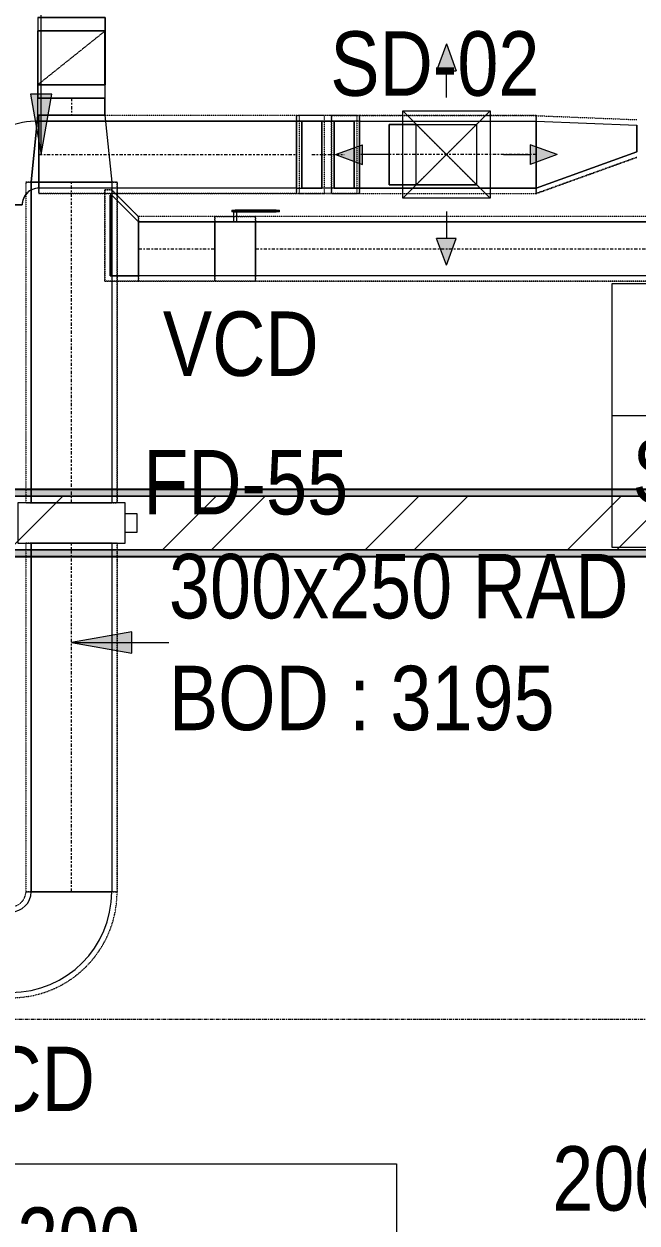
# Model space of a CAD drawing. Header units: inches. Extents: x -83664 to 20107, y -47222 to 19398.
# Drawn here: x 3643 to 5926, y -28523 to -24055 of the extents above; entities that cross this region are included whole.
import ezdxf

# ---------------------------------------------------------------- set-up
doc = ezdxf.new("R2010")
doc.units = ezdxf.units.IN
doc.header["$MEASUREMENT"] = 0
for name, pattern in [('Center', [29.999999, 12, -6, 6, -6]), ('Grid Line', [22.225, 12.7, -3.175, 3.175, -3.175]), ('Hidden 0_50', [1.0584, 0.5292, -0.5292]), ('Hidden 1_5', [2.2, 1.5, -0.7])]:
    doc.linetypes.add(name, pattern=pattern)
doc.layers.add('A-DETL', color=7, linetype='Continuous', lineweight=18, true_color=0x00a600)
doc.layers.add('M-HVAC-DUCT', color=7, linetype='Continuous', lineweight=9, true_color=0xffe97f)
for name, color, linetype, lineweight in [('A-DETL-GENF', 7, 'Continuous', 9), ('A-WALL', 7, 'Continuous', 9), ('A-WALL-PATT', 7, 'Continuous', 25), ('G-ANNO-TEXT', 7, 'Continuous', 9), ('M-HVAC-CDFF', 7, 'Continuous', 9), ('M-HVAC-DUCT-ANNO', 7, 'Continuous', 9), ('M-HVAC-DUCT-CNTR', 7, 'Center', 9), ('M-HVAC-DUCT-IDEN', 7, 'Continuous', 18), ('S-GRID', 7, 'Continuous', 9)]:
    doc.layers.add(name, color=color, linetype=linetype, lineweight=lineweight)
doc.styles.add('Arial Narrow_21', font='ARIALN.TTF', dxfattribs={"height": 240})
pattern_1 = [(0, (0, 0), (1219.2, 304.8), [50.292, -864.108, 50.292, -864.108, -4876.8]), (0, (0, 0), (1219.2, 304.8), [-1828.8, 50.292, -1778.508, 50.292, -864.108, -2133.6]), (0, (0, 0), (1219.2, 304.8), [-4572, 50.292, -559.308, 50.292, -1473.708]), (120, (457.2, 152.4), (-873.56454, 903.45817), [50.292, -864.108, 50.292, -864.108, -4876.8]), (120, (457.2, 152.4), (-873.56454, 903.45817), [-1828.8, 50.292, -1778.508, 50.292, -864.108, -2133.6]), (120, (457.2, 152.4), (-873.56454, 903.45817), [-4572, 50.292, -559.308, 50.292, -1473.708]), (240, (609.6, 762), (-345.63546, -1208.25817), [50.292, -864.108, 50.292, -864.108, -4876.8]), (240, (609.6, 762), (-345.63546, -1208.25817), [-1828.8, 50.292, -1778.508, 50.292, -864.108, -2133.6]), (240, (609.6, 762), (-345.63546, -1208.25817), [-4572, 50.292, -559.308, 50.292, -1473.708])]
pattern_2 = [(45, (0, 0), (-377.1708, 377.1708), []), (45, (0, 571.5), (-377.1708, 377.1708), [])]

# ---------------------------------------------------------------- blocks, each defined once
blk = doc.blocks.new('GCE-AT-Supply Air Rectangular Diffuser - 225x225-V55-FIRST FLOOR AC CONDITIONING LAYOUT - PART A')
at = {"layer": 'A-DETL-GENF', "true_color": 0xff7f00}
for points in [[(36.4, 312.5), (0, 412.5), (-36.4, 312.5)], [(-312.5, 36.4), (-412.5, 0), (-312.5, -36.4)], [(412.5, 0), (312.5, 36.4), (312.5, -36.4), (338.5, -26.9)], [(36.4, -312.5), (-36.4, -312.5), (0, -412.5)]]:
    blk.add_hatch(color=30, dxfattribs=at).paths.add_polyline_path(points)
at = {"layer": 'A-DETL-GENF', "color": 30, "true_color": 0xff7f00}
for p, q in [((0, 412.5), (-36.4, 312.5)), ((0, 412.5), (36.4, 312.5)), ((-36.4, 312.5), (36.4, 312.5)), ((0, 212.5), (0, 312.5)), ((-162.5, -162.5), (162.5, 162.5)), ((-162.5, 162.5), (162.5, -162.5)), ((-162.5, -162.5), (-162.5, 162.5)), ((-162.5, 162.5), (162.5, 162.5)), ((162.5, 162.5), (162.5, -162.5)), ((-412.5, 0), (-312.5, 36.4)), ((-312.5, -36.4), (-312.5, 36.4)), ((212.5, 0), (312.5, 0)), ((312.5, 36.4), (312.5, -36.4)), ((412.5, 0), (312.5, 36.4)), ((-412.5, 0), (-312.5, -36.4)), ((-212.5, 0), (-312.5, 0)), ((412.5, 0), (312.5, -36.4)), ((162.5, -162.5), (-162.5, -162.5)), ((0, -212.5), (0, -312.5)), ((36.4, -312.5), (-36.4, -312.5)), ((0, -412.5), (-36.4, -312.5)), ((0, -412.5), (36.4, -312.5))]:
    blk.add_line(p, q, dxfattribs=at)
blk = doc.blocks.new('M_Rectangular Elbow - Radius - 0_75 W-7399431-FIRST FLOOR AC CONDITIONING LAYOUT - PART A')
at = {"layer": 'M-HVAC-DUCT', "color": 6, "true_color": 0xff00ff}
for p, q in [((-150, 225), (150, 225)), ((150, 225), (-150, 225)), ((-225, 150), (-225, -150)), ((-225, -150), (-225, 150))]:
    blk.add_line(p, q, dxfattribs=at)
for radius in [75, 75, 375, 375]:
    blk.add_arc((-225, 225), radius, 270, 0, dxfattribs=at)
blk = doc.blocks.new('TEMW-ME-DMP-Volume Control Damper - Standard-V27-FIRST FLOOR AC CONDITIONING LAYOUT - PART A')
at = {"layer": 'M-HVAC-DUCT', "color": 6, "true_color": 0xff00ff}
for p, q in [((-165.1, 138.1), (-165.1, 144.4)), ((-152.4, 144.4), (-165.1, 144.4)), ((-165.1, 138.1), (-152.4, 138.1)), ((0, 144.4), (-152.4, 144.4)), ((-152.4, 144.4), (0, 144.4)), ((0, 138.1), (-152.4, 138.1)), ((-152.4, 138.1), (0, 138.1)), ((-6.3, 100), (-6.3, 138.1)), ((6.4, 138.1), (-6.3, 138.1)), ((6.4, 138.1), (-6.3, 138.1)), ((12.7, 144.4), (0, 144.4)), ((0, 138.1), (12.7, 138.1)), ((6.4, 138.1), (6.4, 100)), ((12.7, 144.4), (12.7, 138.1)), ((-76.2, 100), (-76.2, -100)), ((-76.2, -100), (-76.2, 100)), ((76.2, 100), (-76.2, 100)), ((-76.2, 100), (76.2, 100)), ((-76.2, 100), (76.2, 100)), ((-6.3, 100), (6.4, 100)), ((-6.3, 100), (6.4, 100)), ((76.2, 100), (76.2, -100)), ((76.2, -100), (76.2, 100)), ((-76.2, -100), (76.2, -100)), ((-76.2, -100), (76.2, -100)), ((-76.2, -100), (76.2, -100))]:
    blk.add_line(p, q, dxfattribs=at)
blk = doc.blocks.new('TEMW-ME-DMP-Motorised Fire Damper - MSFD-9472461-FIRST FLOOR AC CONDITIONING LAYOUT - PART A')
at = {"layer": 'M-HVAC-DUCT', "color": 6, "true_color": 0xff00ff}
for p, q in [((-33.75, 245), (-33.75, 200)), ((33.75, 245), (-33.75, 245)), ((33.75, 200), (33.75, 245)), ((75, 200), (-75, 200)), ((-75, 200), (-75, -200)), ((75, -200), (75, 200)), ((-75, -200), (75, -200))]:
    blk.add_line(p, q, dxfattribs=at)
blk = doc.blocks.new('M_Rectangular Elbow - Radius - 0_75 W-7279018-FIRST FLOOR AC CONDITIONING LAYOUT - PART A')
at = {"layer": 'M-HVAC-DUCT', "color": 6, "true_color": 0xff00ff}
for p, q in [((135085, 61558.1), (135085, 61308.1)), ((135085, 61308.1), (135085, 61558.1)), ((135085, 61558.1), (135285, 61558.1)), ((135335, 61558.1), (135085, 61558.1)), ((135285, 61558.1), (135285, 61308.1)), ((135335, 61558.1), (135285, 61558.1)), ((135335, 61308.1), (135335, 61558.1)), ((135335, 61558.1), (135335, 61308.1)), ((135285, 61308.1), (135085, 61308.1)), ((135335, 61308.1), (135085, 61308.1)), ((135285, 61308.1), (135335, 61308.1))]:
    blk.add_line(p, q, dxfattribs=at)
blk = doc.blocks.new('M_Rectangular Elbow - Radius - 0_75 W-V61-FIRST FLOOR AC CONDITIONING LAYOUT - PART A')
at = {"layer": 'M-HVAC-DUCT', "color": 6, "true_color": 0xff00ff}
for p, q in [((135035, 61558.1), (135035, 61308.1)), ((135035, 61308.1), (135035, 61558.1)), ((135085, 61558.1), (135035, 61558.1)), ((135035, 61558.1), (135285, 61558.1)), ((135085, 61308.1), (135085, 61558.1)), ((135085, 61558.1), (135085, 61308.1)), ((135285, 61558.1), (135085, 61558.1)), ((135285, 61308.1), (135285, 61558.1)), ((135035, 61308.1), (135085, 61308.1)), ((135035, 61308.1), (135285, 61308.1)), ((135085, 61308.1), (135285, 61308.1))]:
    blk.add_line(p, q, dxfattribs=at)
blk = doc.blocks.new('M_Rectangular Transition - Length - Standard-8991414-FIRST FLOOR AC CONDITIONING LAYOUT - PART A')
at = {"layer": 'M-HVAC-DUCT', "color": 6, "true_color": 0xff00ff}
for p, q in [((0, 125), (250, 150)), ((0, 125), (250, 150)), ((250, -150), (250, 150)), ((250, 150), (250, -150)), ((0, 125), (0, -125)), ((0, -125), (0, 125)), ((0, -125), (250, -150)), ((250, -150), (0, -125))]:
    blk.add_line(p, q, dxfattribs=at)
blk = doc.blocks.new('M_Rectangular Tap - Beveled - Standard-9472467-FIRST FLOOR AC CONDITIONING LAYOUT - PART A')
at = {"layer": 'M-HVAC-DUCT', "color": 6, "true_color": 0xff00ff}
for p, q in [((100, 100), (-6.2, 100)), ((-6.2, 100), (100, 100)), ((-6.2, 100), (-6.2, -200)), ((-6.2, -200), (-6.2, 100)), ((100, 100), (100, -100)), ((100, -100), (100, 100)), ((0, -200), (100, -100)), ((0, -200), (100, -100)), ((-6.2, -200), (0, -200)), ((0, -200), (-6.2, -200))]:
    blk.add_line(p, q, dxfattribs=at)
blk = doc.blocks.new('M_Rectangular Elbow - Radius - 0_75 W-V36-FIRST FLOOR AC CONDITIONING LAYOUT - PART A')
at = {"layer": 'M-HVAC-DUCT', "color": 30, "true_color": 0xff7f00}
for p, q in [((-125, 187.5), (125, 187.5)), ((125, 187.5), (-125, 187.5)), ((-187.5, 125), (-187.5, -125)), ((-187.5, -125), (-187.5, 125))]:
    blk.add_line(p, q, dxfattribs=at)
for radius, end in [(62.5, 360), (62.5, 0), (312.5, 0), (312.5, 0)]:
    blk.add_arc((-187.5, 187.5), radius, 270, end, dxfattribs=at)
blk = doc.blocks.new('M_Rectangular Tap - Beveled - Standard-7595213-FIRST FLOOR AC CONDITIONING LAYOUT - PART A')
at = {"layer": 'M-HVAC-DUCT', "color": 30, "true_color": 0xff7f00}
for p, q in [((153000.3, 78275.9), (153225.3, 78275.9)), ((153000.3, 78050.9), (153000.3, 78275.9)), ((153000.3, 78275.9), (153325.3, 78275.9)), ((153000.3, 78050.9), (153000.3, 78275.9)), ((153225.3, 78275.9), (153325.3, 78275.9)), ((153225.3, 78275.9), (153225.3, 78050.9)), ((153325.3, 78275.9), (153325.3, 78050.9)), ((153325.3, 78050.9), (153325.3, 78275.9)), ((153225.3, 78050.9), (153000.3, 78050.9)), ((153325.3, 78050.9), (153000.3, 78050.9)), ((153225.3, 78050.9), (153325.3, 78050.9))]:
    blk.add_line(p, q, dxfattribs=at)
blk = doc.blocks.new('M_Rectangular Elbow - Radius - 0_75 W-9510593-FIRST FLOOR AC CONDITIONING LAYOUT - PART A')
at = {"layer": 'M-HVAC-DUCT', "color": 30, "true_color": 0xff7f00}
for p, q in [((156115.4, 73955.3), (156115.4, 73705.3)), ((156115.4, 73705.3), (156115.4, 73955.3)), ((156134.2, 73955.3), (156115.4, 73955.3)), ((156115.4, 73955.3), (156209.2, 73955.3)), ((156134.2, 73955.3), (156209.2, 73955.3)), ((156134.2, 73705.3), (156134.2, 73955.3)), ((156209.2, 73955.3), (156209.2, 73705.3)), ((156115.4, 73705.3), (156134.2, 73705.3)), ((156115.4, 73705.3), (156209.2, 73705.3)), ((156209.2, 73705.3), (156134.2, 73705.3))]:
    blk.add_line(p, q, dxfattribs=at)
blk = doc.blocks.new('M_Rectangular Elbow - Radius - 0_75 W-V250-FIRST FLOOR AC CONDITIONING LAYOUT - PART A')
at = {"layer": 'M-HVAC-DUCT', "color": 30, "true_color": 0xff7f00}
for p, q in [((156330.1, 73955.3), (156255.1, 73955.3)), ((156255.1, 73955.3), (156255.1, 73705.3)), ((156348.9, 73955.3), (156255.1, 73955.3)), ((156330.1, 73705.3), (156330.1, 73955.3)), ((156348.9, 73955.3), (156330.1, 73955.3)), ((156348.9, 73705.3), (156348.9, 73955.3)), ((156348.9, 73955.3), (156348.9, 73705.3)), ((156255.1, 73705.3), (156330.1, 73705.3)), ((156348.9, 73705.3), (156255.1, 73705.3)), ((156330.1, 73705.3), (156348.9, 73705.3))]:
    blk.add_line(p, q, dxfattribs=at)
blk = doc.blocks.new('M_Rectangular Transition - Length - Standard-9510817-FIRST FLOOR AC CONDITIONING LAYOUT - PART A')
at = {"layer": 'M-HVAC-DUCT', "color": 30, "true_color": 0xff7f00}
for p, q in [((0, 125), (0, -125)), ((0, 125), (375, 110)), ((0, 125), (375, 110)), ((0, -125), (0, 125)), ((375, 10), (375, 110)), ((375, 110), (375, 10)), ((0, -125), (375, 10)), ((375, 10), (0, -125))]:
    blk.add_line(p, q, dxfattribs=at)
blk = doc.blocks.new('TEMW-SMBZ-HO-BM-HVAC-00002_rvt-1-FIRST FLOOR AC CONDITIONING LAYOUT - PART A')
at = {"layer": 'M-HVAC-DUCT', "color": 6, "true_color": 0xff00ff}
for p, q in [((155401.5, 74040.7), (155151.5, 74040.7)), ((155151.5, 74040.7), (155401.5, 74040.7)), ((155151.5, 73977.7), (155151.5, 74040.7)), ((155151.5, 73977.7), (155151.5, 74040.7)), ((155401.5, 74040.7), (155401.5, 73977.7)), ((155401.5, 73977.7), (155401.5, 74040.7)), ((155401.5, 73977.7), (155151.5, 73977.7)), ((155151.5, 73977.7), (155401.5, 73977.7)), ((155126.5, 73727.7), (155426.5, 73727.7)), ((155426.5, 73727.7), (155126.5, 73727.7)), ((155126.5, 72532.7), (155126.5, 73727.7)), ((155126.5, 73727.7), (155126.5, 72532.7)), ((155426.5, 73727.7), (155426.5, 72532.7)), ((155426.5, 73727.7), (155426.5, 72532.7)), ((155420.4, 73679.1), (155426.5, 73679.1)), ((155420.4, 73379.1), (155420.4, 73679.1)), ((155420.4, 73679.1), (155420.4, 73379.1)), ((155426.5, 73679.1), (155420.4, 73679.1)), ((155426.5, 73379.1), (155426.5, 73679.1)), ((155426.5, 73679.1), (155426.5, 73379.1)), ((155526.5, 73579.1), (155526.5, 73379.1)), ((155526.5, 73379.1), (155526.5, 73579.1)), ((155526.5, 73579.1), (155810.2, 73579.1)), ((155810.2, 73579.1), (155526.5, 73579.1)), ((155810.2, 73579.1), (155810.2, 73379.1)), ((155810.2, 73379.1), (155810.2, 73579.1)), ((155962.6, 73579.1), (155962.6, 73379.1)), ((155962.6, 73379.1), (155962.6, 73579.1)), ((155962.6, 73579.1), (163409.1, 73579.1)), ((163409.1, 73579.1), (155962.6, 73579.1)), ((155426.5, 73379.1), (155420.4, 73379.1)), ((155420.4, 73379.1), (155426.5, 73379.1)), ((155810.2, 73379.1), (155526.5, 73379.1)), ((155810.2, 73379.1), (155526.5, 73379.1)), ((163409.1, 73379.1), (155962.6, 73379.1)), ((163409.1, 73379.1), (155962.6, 73379.1)), ((155126.5, 72532.7), (155426.5, 72532.7)), ((155426.5, 72532.7), (155126.5, 72532.7)), ((155126.5, 72382.7), (155426.5, 72382.7)), ((155426.5, 72382.7), (155126.5, 72382.7)), ((155126.5, 71083.7), (155126.5, 72382.7)), ((155126.5, 72382.7), (155126.5, 71083.7)), ((155426.5, 72382.7), (155426.5, 71083.7)), ((155426.5, 72382.7), (155426.5, 71083.7)), ((155126.5, 71083.7), (155426.5, 71083.7)), ((155426.5, 71083.7), (155126.5, 71083.7))]:
    blk.add_line(p, q, dxfattribs=at)
at = {"layer": 'M-HVAC-DUCT', "color": 30, "linetype": 'Hidden 0_50', "true_color": 0xff7f00}
for p, q in [((155155.5, 73685.3), (155155.5, 73975.3)), ((155155.5, 73975.3), (155155.5, 73685.3)), ((156115.4, 73975.3), (155155.5, 73975.3)), ((156115.4, 73975.3), (155155.5, 73975.3)), ((156115.4, 73685.3), (156115.4, 73975.3)), ((156115.4, 73975.3), (156115.4, 73685.3)), ((156115.4, 73975.3), (156124.2, 73975.3)), ((156219.2, 73975.3), (156115.4, 73975.3)), ((156115.4, 73685.3), (156115.4, 73975.3)), ((156115.4, 73685.3), (156115.4, 73975.3)), ((156219.2, 73975.3), (156124.2, 73975.3)), ((156124.2, 73975.3), (156124.2, 73685.3)), ((156219.2, 73975.3), (156124.2, 73975.3)), ((156124.2, 73975.3), (156124.2, 73685.3)), ((156245.1, 73975.3), (156124.2, 73975.3)), ((156219.2, 73685.3), (156219.2, 73975.3)), ((156219.2, 73685.3), (156219.2, 73975.3)), ((156340.1, 73975.3), (156219.2, 73975.3)), ((156245.1, 73685.3), (156245.1, 73975.3)), ((156245.1, 73975.3), (156340.1, 73975.3)), ((156348.9, 73975.3), (156245.1, 73975.3)), ((156245.1, 73975.3), (156340.1, 73975.3)), ((156245.1, 73975.3), (156245.1, 73685.3)), ((156340.1, 73975.3), (156340.1, 73685.3)), ((156340.1, 73975.3), (156348.9, 73975.3)), ((156340.1, 73975.3), (156340.1, 73685.3)), ((156348.9, 73975.3), (156348.9, 73685.3)), ((156348.9, 73685.3), (156348.9, 73975.3)), ((157008, 73975.3), (156348.9, 73975.3)), ((156348.9, 73975.3), (157008, 73975.3)), ((156348.9, 73685.3), (156348.9, 73975.3)), ((156348.9, 73975.3), (156348.9, 73685.3)), ((157008, 73975.3), (157008, 73685.3)), ((157008, 73685.3), (157008, 73975.3)), ((157008, 73975.3), (157008, 73685.3)), ((157008, 73975.3), (157383, 73960.3)), ((157008, 73975.3), (157383, 73960.3)), ((157008, 73685.3), (157008, 73975.3)), ((157008, 73685.3), (157383, 73820.3)), ((157383, 73820.3), (157008, 73685.3)), ((155155.5, 73685.3), (156115.4, 73685.3)), ((156115.4, 73685.3), (155155.5, 73685.3)), ((156115.4, 73685.3), (156219.2, 73685.3)), ((156124.2, 73685.3), (156115.4, 73685.3)), ((156124.2, 73685.3), (156219.2, 73685.3)), ((156124.2, 73685.3), (156219.2, 73685.3)), ((156245.1, 73685.3), (156124.2, 73685.3)), ((156219.2, 73685.3), (156340.1, 73685.3)), ((156340.1, 73685.3), (156245.1, 73685.3)), ((156340.1, 73685.3), (156245.1, 73685.3)), ((156245.1, 73685.3), (156348.9, 73685.3)), ((156348.9, 73685.3), (156340.1, 73685.3)), ((156348.9, 73685.3), (157008, 73685.3)), ((156348.9, 73685.3), (157008, 73685.3))]:
    blk.add_line(p, q, dxfattribs=at)
at = {"layer": 'M-HVAC-DUCT', "color": 30, "true_color": 0xff7f00}
for p, q in [((155155.5, 73955.3), (155155.5, 73705.3)), ((155155.5, 73705.3), (155155.5, 73955.3)), ((155155.5, 73955.3), (156115.4, 73955.3)), ((156115.4, 73955.3), (155155.5, 73955.3)), ((156115.4, 73955.3), (156115.4, 73705.3)), ((156115.4, 73705.3), (156115.4, 73955.3)), ((156134.2, 73955.3), (156134.2, 73705.3)), ((156209.2, 73955.3), (156134.2, 73955.3)), ((156134.2, 73955.3), (156255.1, 73955.3)), ((156209.2, 73705.3), (156209.2, 73955.3)), ((156330.1, 73955.3), (156209.2, 73955.3)), ((156255.1, 73955.3), (156330.1, 73955.3)), ((156255.1, 73705.3), (156255.1, 73955.3)), ((156330.1, 73955.3), (156330.1, 73705.3)), ((156348.9, 73705.3), (156348.9, 73955.3)), ((156348.9, 73955.3), (156348.9, 73705.3)), ((156348.9, 73955.3), (157008, 73955.3)), ((156348.9, 73955.3), (157008, 73955.3)), ((156460.5, 73942.8), (156785.5, 73942.8)), ((156460.5, 73942.8), (156785.5, 73942.8)), ((156460.5, 73942.8), (156460.5, 73717.8)), ((156460.5, 73942.8), (156460.5, 73717.8)), ((156785.5, 73942.8), (156785.5, 73717.8)), ((156785.5, 73942.8), (156785.5, 73717.8)), ((157008, 73705.3), (157008, 73955.3)), ((157008, 73955.3), (157008, 73705.3)), ((156460.5, 73717.8), (156785.5, 73717.8)), ((156785.5, 73717.8), (156460.5, 73717.8)), ((156115.4, 73705.3), (155155.5, 73705.3)), ((156115.4, 73705.3), (155155.5, 73705.3)), ((156134.2, 73705.3), (156209.2, 73705.3)), ((156255.1, 73705.3), (156134.2, 73705.3)), ((156330.1, 73705.3), (156209.2, 73705.3)), ((156330.1, 73705.3), (156255.1, 73705.3)), ((157008, 73705.3), (156348.9, 73705.3)), ((156348.9, 73705.3), (157008, 73705.3))]:
    blk.add_line(p, q, dxfattribs=at)
at = {"layer": 'M-HVAC-DUCT', "color": 6, "linetype": 'Hidden 0_50', "true_color": 0xff00ff}
for p, q in [((155446.5, 73727.7), (155106.5, 73727.7)), ((155106.5, 73727.7), (155446.5, 73727.7)), ((155106.5, 73727.7), (155106.5, 72532.7)), ((155106.5, 73727.7), (155106.5, 72532.7)), ((155446.5, 72532.7), (155446.5, 73727.7)), ((155446.5, 73727.7), (155446.5, 72532.7)), ((155400.4, 73359.1), (155400.4, 73699.1)), ((155400.4, 73699.1), (155426.5, 73699.1)), ((155426.5, 73699.1), (155400.4, 73699.1)), ((155400.4, 73699.1), (155400.4, 73359.1)), ((155426.5, 73699.1), (155526.5, 73599.1)), ((155526.5, 73599.1), (155426.5, 73699.1)), ((155526.5, 73359.1), (155526.5, 73599.1)), ((155526.5, 73599.1), (155526.5, 73359.1)), ((155810.2, 73599.1), (155526.5, 73599.1)), ((155810.2, 73599.1), (155526.5, 73599.1)), ((155526.5, 73599.1), (155526.5, 73359.1)), ((155526.5, 73359.1), (155526.5, 73599.1)), ((155810.2, 73599.1), (155810.2, 73359.1)), ((155962.6, 73599.1), (155810.2, 73599.1)), ((155810.2, 73599.1), (155962.6, 73599.1)), ((155810.2, 73359.1), (155810.2, 73599.1)), ((155810.2, 73359.1), (155810.2, 73599.1)), ((155810.2, 73599.1), (155810.2, 73359.1)), ((155962.6, 73359.1), (155962.6, 73599.1)), ((155962.6, 73599.1), (155962.6, 73359.1)), ((163409.1, 73599.1), (155962.6, 73599.1)), ((163409.1, 73599.1), (155962.6, 73599.1)), ((155962.6, 73359.1), (155962.6, 73599.1)), ((155962.6, 73599.1), (155962.6, 73359.1)), ((155526.5, 73359.1), (155400.4, 73359.1)), ((155400.4, 73359.1), (155526.5, 73359.1)), ((155526.5, 73359.1), (155810.2, 73359.1)), ((155810.2, 73359.1), (155526.5, 73359.1)), ((155810.2, 73359.1), (155962.6, 73359.1)), ((155962.6, 73359.1), (155810.2, 73359.1)), ((155962.6, 73359.1), (163409.1, 73359.1)), ((163409.1, 73359.1), (155962.6, 73359.1)), ((155446.5, 72532.7), (155106.5, 72532.7)), ((155106.5, 72532.7), (155446.5, 72532.7)), ((155446.5, 72382.7), (155106.5, 72382.7)), ((155106.5, 72382.7), (155446.5, 72382.7)), ((155106.5, 72382.7), (155106.5, 71083.7)), ((155106.5, 72382.7), (155106.5, 71083.7)), ((155446.5, 71083.7), (155446.5, 72382.7)), ((155446.5, 72382.7), (155446.5, 71083.7)), ((155446.5, 71083.7), (155106.5, 71083.7)), ((155106.5, 71083.7), (155446.5, 71083.7)), ((155446.5, 71083.7), (155106.5, 71083.7)), ((155106.5, 71083.7), (155446.5, 71083.7))]:
    blk.add_line(p, q, dxfattribs=at)
for radius in [55, 395, 395, 55]:
    blk.add_arc((155051.5, 71083.7), radius, 270, 0, dxfattribs=at)
at = {"layer": 'M-HVAC-DUCT-ANNO', "color": 6, "linetype": 'Hidden 1_5', "true_color": 0xff00ff}
for p, q in [((155401.5, 74290.7), (155151.5, 74290.7)), ((155151.5, 74290.7), (155151.5, 74090.7)), ((155151.5, 74090.7), (155401.5, 74290.7)), ((155401.5, 74090.7), (155401.5, 74290.7)), ((155151.5, 74090.7), (155401.5, 74090.7))]:
    blk.add_line(p, q, dxfattribs=at)
at = {"layer": 'M-HVAC-DUCT-ANNO', "color": 30, "linetype": 'Hidden 1_5', "true_color": 0xff7f00}
for p, q in [((156560.5, 73717.8), (156560.5, 73942.8)), ((156560.5, 73942.8), (156785.5, 73942.8)), ((156560.5, 73942.8), (156785.5, 73717.8)), ((156785.5, 73942.8), (156560.5, 73717.8)), ((156785.5, 73942.8), (156785.5, 73717.8)), ((156785.5, 73717.8), (156560.5, 73717.8))]:
    blk.add_line(p, q, dxfattribs=at)
at = {"layer": 'M-HVAC-DUCT-CNTR', "color": 6, "true_color": 0xff00ff}
for p, q in [((155276.5, 74040.7), (155276.5, 73977.7)), ((155276.5, 72532.7), (155276.5, 73727.7)), ((155526.5, 73479.1), (155810.2, 73479.1)), ((155962.6, 73479.1), (163409.1, 73479.1)), ((155276.5, 71083.7), (155276.5, 72382.7))]:
    blk.add_line(p, q, dxfattribs=at)
at = {"layer": 'M-HVAC-DUCT-CNTR', "color": 30, "true_color": 0xff7f00}
for p, q in [((155155.5, 73830.3), (156115.4, 73830.3)), ((156171.7, 73830.3), (156292.6, 73830.3)), ((157008, 73830.3), (156348.9, 73830.3))]:
    blk.add_line(p, q, dxfattribs=at)
at = {"layer": 'M-HVAC-CDFF', "color": 6, "linetype": 'Hidden 0_50', "lineweight": 9, "true_color": 0xff00ff}
blk.add_blockref('GCE-AT-Supply Air Rectangular Diffuser - 225x225-V55-FIRST FLOOR AC CONDITIONING LAYOUT - PART A', (156673, 73830.3), dxfattribs=at)
at = {"layer": 'M-HVAC-DUCT', "color": 6, "linetype": 'Hidden 0_50', "lineweight": 9, "true_color": 0xff00ff}
for name, p, rotation in [('M_Rectangular Elbow - Radius - 0_75 W-7279018-FIRST FLOOR AC CONDITIONING LAYOUT - PART A', (216709.7, -60994.3), 90), ('M_Rectangular Elbow - Radius - 0_75 W-V61-FIRST FLOOR AC CONDITIONING LAYOUT - PART A', (216709.7, -60994.3), 90), ('M_Rectangular Elbow - Radius - 0_75 W-V36-FIRST FLOOR AC CONDITIONING LAYOUT - PART A', (154968, 73830.3), 180), ('M_Rectangular Transition - Length - Standard-8991414-FIRST FLOOR AC CONDITIONING LAYOUT - PART A', (155276.5, 73977.7), 270), ('M_Rectangular Tap - Beveled - Standard-7595213-FIRST FLOOR AC CONDITIONING LAYOUT - PART A', (309785.8, 151993.7), 180), ('TEMW-ME-DMP-Motorised Fire Damper - MSFD-9472461-FIRST FLOOR AC CONDITIONING LAYOUT - PART A', (155276.5, 72457.7), 270)]:
    blk.add_blockref(name, p, dxfattribs=dict(at, rotation=rotation))
for name, p in [('M_Rectangular Elbow - Radius - 0_75 W-9510593-FIRST FLOOR AC CONDITIONING LAYOUT - PART A', (0, 0)), ('M_Rectangular Elbow - Radius - 0_75 W-V250-FIRST FLOOR AC CONDITIONING LAYOUT - PART A', (0, 0)), ('M_Rectangular Transition - Length - Standard-9510817-FIRST FLOOR AC CONDITIONING LAYOUT - PART A', (157008, 73830.3)), ('M_Rectangular Elbow - Radius - 0_75 W-7399431-FIRST FLOOR AC CONDITIONING LAYOUT - PART A', (155276.5, 70858.7))]:
    blk.add_blockref(name, p, dxfattribs=at)
at = {"layer": 'M-HVAC-DUCT', "color": 6, "linetype": 'Hidden 0_50', "lineweight": 9, "true_color": 0xff00ff, "extrusion": (0, 0, -1)}
for name, p, rotation in [('M_Rectangular Tap - Beveled - Standard-9472467-FIRST FLOOR AC CONDITIONING LAYOUT - PART A', (-155426.5, 73479.1), 180), ('TEMW-ME-DMP-Volume Control Damper - Standard-V27-FIRST FLOOR AC CONDITIONING LAYOUT - PART A', (-155886.4, 73479.1), 359.9998055119375)]:
    blk.add_blockref(name, p, dxfattribs=dict(at, rotation=rotation))
blk = doc.blocks.new('TEMW-SMBZ-HO-BM-HVAC-00002_rvt-2-FIRST FLOOR AC CONDITIONING LAYOUT - PART A')
at = {"layer": 'M-HVAC-DUCT', "color": 6, "true_color": 0xff00ff}
for p, q in [((155401.5, 74040.7), (155151.5, 74040.7)), ((155151.5, 74040.7), (155401.5, 74040.7)), ((155151.5, 73977.7), (155151.5, 74040.7)), ((155151.5, 73977.7), (155151.5, 74040.7)), ((155401.5, 74040.7), (155401.5, 73977.7)), ((155401.5, 73977.7), (155401.5, 74040.7)), ((155401.5, 73977.7), (155151.5, 73977.7)), ((155151.5, 73977.7), (155401.5, 73977.7)), ((155126.5, 73727.7), (155426.5, 73727.7)), ((155426.5, 73727.7), (155126.5, 73727.7)), ((155126.5, 72532.7), (155126.5, 73727.7)), ((155126.5, 73727.7), (155126.5, 72532.7)), ((155426.5, 73727.7), (155426.5, 72532.7)), ((155426.5, 73727.7), (155426.5, 72532.7)), ((155420.4, 73679.1), (155426.5, 73679.1)), ((155420.4, 73379.1), (155420.4, 73679.1)), ((155420.4, 73679.1), (155420.4, 73379.1)), ((155426.5, 73679.1), (155420.4, 73679.1)), ((155426.5, 73379.1), (155426.5, 73679.1)), ((155426.5, 73679.1), (155426.5, 73379.1)), ((155526.5, 73579.1), (155526.5, 73379.1)), ((155526.5, 73379.1), (155526.5, 73579.1)), ((155526.5, 73579.1), (155810.2, 73579.1)), ((155810.2, 73579.1), (155526.5, 73579.1)), ((155810.2, 73579.1), (155810.2, 73379.1)), ((155810.2, 73379.1), (155810.2, 73579.1)), ((155962.6, 73579.1), (155962.6, 73379.1)), ((155962.6, 73379.1), (155962.6, 73579.1)), ((155962.6, 73579.1), (163409.1, 73579.1)), ((163409.1, 73579.1), (155962.6, 73579.1)), ((155426.5, 73379.1), (155420.4, 73379.1)), ((155420.4, 73379.1), (155426.5, 73379.1)), ((155810.2, 73379.1), (155526.5, 73379.1)), ((155810.2, 73379.1), (155526.5, 73379.1)), ((163409.1, 73379.1), (155962.6, 73379.1)), ((163409.1, 73379.1), (155962.6, 73379.1)), ((155126.5, 72532.7), (155426.5, 72532.7)), ((155426.5, 72532.7), (155126.5, 72532.7)), ((155126.5, 72382.7), (155426.5, 72382.7)), ((155426.5, 72382.7), (155126.5, 72382.7)), ((155126.5, 71083.7), (155126.5, 72382.7)), ((155126.5, 72382.7), (155126.5, 71083.7)), ((155426.5, 72382.7), (155426.5, 71083.7)), ((155426.5, 72382.7), (155426.5, 71083.7)), ((155126.5, 71083.7), (155426.5, 71083.7)), ((155426.5, 71083.7), (155126.5, 71083.7))]:
    blk.add_line(p, q, dxfattribs=at)
at = {"layer": 'M-HVAC-DUCT', "color": 30, "linetype": 'Hidden 0_50', "true_color": 0xff7f00}
for p, q in [((155155.5, 73685.3), (155155.5, 73975.3)), ((155155.5, 73975.3), (155155.5, 73685.3)), ((156115.4, 73975.3), (155155.5, 73975.3)), ((156115.4, 73975.3), (155155.5, 73975.3)), ((156115.4, 73685.3), (156115.4, 73975.3)), ((156115.4, 73975.3), (156115.4, 73685.3)), ((156115.4, 73975.3), (156124.2, 73975.3)), ((156219.2, 73975.3), (156115.4, 73975.3)), ((156115.4, 73685.3), (156115.4, 73975.3)), ((156115.4, 73685.3), (156115.4, 73975.3)), ((156219.2, 73975.3), (156124.2, 73975.3)), ((156124.2, 73975.3), (156124.2, 73685.3)), ((156219.2, 73975.3), (156124.2, 73975.3)), ((156124.2, 73975.3), (156124.2, 73685.3)), ((156245.1, 73975.3), (156124.2, 73975.3)), ((156219.2, 73685.3), (156219.2, 73975.3)), ((156219.2, 73685.3), (156219.2, 73975.3)), ((156340.1, 73975.3), (156219.2, 73975.3)), ((156245.1, 73685.3), (156245.1, 73975.3)), ((156245.1, 73975.3), (156340.1, 73975.3)), ((156348.9, 73975.3), (156245.1, 73975.3)), ((156245.1, 73975.3), (156340.1, 73975.3)), ((156245.1, 73975.3), (156245.1, 73685.3)), ((156340.1, 73975.3), (156340.1, 73685.3)), ((156340.1, 73975.3), (156348.9, 73975.3)), ((156340.1, 73975.3), (156340.1, 73685.3)), ((156348.9, 73975.3), (156348.9, 73685.3)), ((156348.9, 73685.3), (156348.9, 73975.3)), ((157008, 73975.3), (156348.9, 73975.3)), ((156348.9, 73975.3), (157008, 73975.3)), ((156348.9, 73685.3), (156348.9, 73975.3)), ((156348.9, 73975.3), (156348.9, 73685.3)), ((157008, 73975.3), (157008, 73685.3)), ((157008, 73685.3), (157008, 73975.3)), ((157008, 73975.3), (157008, 73685.3)), ((157008, 73975.3), (157383, 73960.3)), ((157008, 73975.3), (157383, 73960.3)), ((157008, 73685.3), (157008, 73975.3)), ((157008, 73685.3), (157383, 73820.3)), ((157383, 73820.3), (157008, 73685.3)), ((155155.5, 73685.3), (156115.4, 73685.3)), ((156115.4, 73685.3), (155155.5, 73685.3)), ((156115.4, 73685.3), (156219.2, 73685.3)), ((156124.2, 73685.3), (156115.4, 73685.3)), ((156124.2, 73685.3), (156219.2, 73685.3)), ((156124.2, 73685.3), (156219.2, 73685.3)), ((156245.1, 73685.3), (156124.2, 73685.3)), ((156219.2, 73685.3), (156340.1, 73685.3)), ((156340.1, 73685.3), (156245.1, 73685.3)), ((156340.1, 73685.3), (156245.1, 73685.3)), ((156245.1, 73685.3), (156348.9, 73685.3)), ((156348.9, 73685.3), (156340.1, 73685.3)), ((156348.9, 73685.3), (157008, 73685.3)), ((156348.9, 73685.3), (157008, 73685.3))]:
    blk.add_line(p, q, dxfattribs=at)
at = {"layer": 'M-HVAC-DUCT', "color": 30, "true_color": 0xff7f00}
for p, q in [((155155.5, 73955.3), (155155.5, 73705.3)), ((155155.5, 73705.3), (155155.5, 73955.3)), ((155155.5, 73955.3), (156115.4, 73955.3)), ((156115.4, 73955.3), (155155.5, 73955.3)), ((156115.4, 73955.3), (156115.4, 73705.3)), ((156115.4, 73705.3), (156115.4, 73955.3)), ((156134.2, 73955.3), (156134.2, 73705.3)), ((156209.2, 73955.3), (156134.2, 73955.3)), ((156134.2, 73955.3), (156255.1, 73955.3)), ((156209.2, 73705.3), (156209.2, 73955.3)), ((156330.1, 73955.3), (156209.2, 73955.3)), ((156255.1, 73955.3), (156330.1, 73955.3)), ((156255.1, 73705.3), (156255.1, 73955.3)), ((156330.1, 73955.3), (156330.1, 73705.3)), ((156348.9, 73705.3), (156348.9, 73955.3)), ((156348.9, 73955.3), (156348.9, 73705.3)), ((156348.9, 73955.3), (157008, 73955.3)), ((156348.9, 73955.3), (157008, 73955.3)), ((156460.5, 73942.8), (156785.5, 73942.8)), ((156460.5, 73942.8), (156785.5, 73942.8)), ((156460.5, 73942.8), (156460.5, 73717.8)), ((156460.5, 73942.8), (156460.5, 73717.8)), ((156785.5, 73942.8), (156785.5, 73717.8)), ((156785.5, 73942.8), (156785.5, 73717.8)), ((157008, 73705.3), (157008, 73955.3)), ((157008, 73955.3), (157008, 73705.3)), ((156460.5, 73717.8), (156785.5, 73717.8)), ((156785.5, 73717.8), (156460.5, 73717.8)), ((156115.4, 73705.3), (155155.5, 73705.3)), ((156115.4, 73705.3), (155155.5, 73705.3)), ((156134.2, 73705.3), (156209.2, 73705.3)), ((156255.1, 73705.3), (156134.2, 73705.3)), ((156330.1, 73705.3), (156209.2, 73705.3)), ((156330.1, 73705.3), (156255.1, 73705.3)), ((157008, 73705.3), (156348.9, 73705.3)), ((156348.9, 73705.3), (157008, 73705.3))]:
    blk.add_line(p, q, dxfattribs=at)
at = {"layer": 'M-HVAC-DUCT', "color": 6, "linetype": 'Hidden 0_50', "true_color": 0xff00ff}
for p, q in [((155446.5, 73727.7), (155106.5, 73727.7)), ((155106.5, 73727.7), (155446.5, 73727.7)), ((155106.5, 73727.7), (155106.5, 72532.7)), ((155106.5, 73727.7), (155106.5, 72532.7)), ((155446.5, 72532.7), (155446.5, 73727.7)), ((155446.5, 73727.7), (155446.5, 72532.7)), ((155400.4, 73359.1), (155400.4, 73699.1)), ((155400.4, 73699.1), (155426.5, 73699.1)), ((155426.5, 73699.1), (155400.4, 73699.1)), ((155400.4, 73699.1), (155400.4, 73359.1)), ((155426.5, 73699.1), (155526.5, 73599.1)), ((155526.5, 73599.1), (155426.5, 73699.1)), ((155526.5, 73359.1), (155526.5, 73599.1)), ((155526.5, 73599.1), (155526.5, 73359.1)), ((155810.2, 73599.1), (155526.5, 73599.1)), ((155810.2, 73599.1), (155526.5, 73599.1)), ((155526.5, 73599.1), (155526.5, 73359.1)), ((155526.5, 73359.1), (155526.5, 73599.1)), ((155810.2, 73599.1), (155810.2, 73359.1)), ((155962.6, 73599.1), (155810.2, 73599.1)), ((155810.2, 73599.1), (155962.6, 73599.1)), ((155810.2, 73359.1), (155810.2, 73599.1)), ((155810.2, 73359.1), (155810.2, 73599.1)), ((155810.2, 73599.1), (155810.2, 73359.1)), ((155962.6, 73359.1), (155962.6, 73599.1)), ((155962.6, 73599.1), (155962.6, 73359.1)), ((163409.1, 73599.1), (155962.6, 73599.1)), ((163409.1, 73599.1), (155962.6, 73599.1)), ((155962.6, 73359.1), (155962.6, 73599.1)), ((155962.6, 73599.1), (155962.6, 73359.1)), ((155526.5, 73359.1), (155400.4, 73359.1)), ((155400.4, 73359.1), (155526.5, 73359.1)), ((155526.5, 73359.1), (155810.2, 73359.1)), ((155810.2, 73359.1), (155526.5, 73359.1)), ((155810.2, 73359.1), (155962.6, 73359.1)), ((155962.6, 73359.1), (155810.2, 73359.1)), ((155962.6, 73359.1), (163409.1, 73359.1)), ((163409.1, 73359.1), (155962.6, 73359.1)), ((155446.5, 72532.7), (155106.5, 72532.7)), ((155106.5, 72532.7), (155446.5, 72532.7)), ((155446.5, 72382.7), (155106.5, 72382.7)), ((155106.5, 72382.7), (155446.5, 72382.7)), ((155106.5, 72382.7), (155106.5, 71083.7)), ((155106.5, 72382.7), (155106.5, 71083.7)), ((155446.5, 71083.7), (155446.5, 72382.7)), ((155446.5, 72382.7), (155446.5, 71083.7)), ((155446.5, 71083.7), (155106.5, 71083.7)), ((155106.5, 71083.7), (155446.5, 71083.7)), ((155446.5, 71083.7), (155106.5, 71083.7)), ((155106.5, 71083.7), (155446.5, 71083.7))]:
    blk.add_line(p, q, dxfattribs=at)
for radius in [55, 395, 395, 55]:
    blk.add_arc((155051.5, 71083.7), radius, 270, 0, dxfattribs=at)
at = {"layer": 'M-HVAC-DUCT-ANNO', "color": 6, "linetype": 'Hidden 1_5', "true_color": 0xff00ff}
for p, q in [((155401.5, 74290.7), (155151.5, 74290.7)), ((155151.5, 74290.7), (155151.5, 74090.7)), ((155151.5, 74090.7), (155401.5, 74290.7)), ((155401.5, 74090.7), (155401.5, 74290.7)), ((155151.5, 74090.7), (155401.5, 74090.7))]:
    blk.add_line(p, q, dxfattribs=at)
at = {"layer": 'M-HVAC-DUCT-ANNO', "color": 30, "linetype": 'Hidden 1_5', "true_color": 0xff7f00}
for p, q in [((156560.5, 73717.8), (156560.5, 73942.8)), ((156560.5, 73942.8), (156785.5, 73942.8)), ((156560.5, 73942.8), (156785.5, 73717.8)), ((156785.5, 73942.8), (156560.5, 73717.8)), ((156785.5, 73942.8), (156785.5, 73717.8)), ((156785.5, 73717.8), (156560.5, 73717.8))]:
    blk.add_line(p, q, dxfattribs=at)
at = {"layer": 'M-HVAC-DUCT-CNTR', "color": 6, "true_color": 0xff00ff}
for p, q in [((155276.5, 74040.7), (155276.5, 73977.7)), ((155276.5, 72532.7), (155276.5, 73727.7)), ((155526.5, 73479.1), (155810.2, 73479.1)), ((155962.6, 73479.1), (163409.1, 73479.1)), ((155276.5, 71083.7), (155276.5, 72382.7))]:
    blk.add_line(p, q, dxfattribs=at)
at = {"layer": 'M-HVAC-DUCT-CNTR', "color": 30, "true_color": 0xff7f00}
for p, q in [((155155.5, 73830.3), (156115.4, 73830.3)), ((156171.7, 73830.3), (156292.6, 73830.3)), ((157008, 73830.3), (156348.9, 73830.3))]:
    blk.add_line(p, q, dxfattribs=at)
at = {"layer": 'M-HVAC-CDFF', "color": 6, "linetype": 'Hidden 0_50', "lineweight": 9, "true_color": 0xff00ff}
blk.add_blockref('GCE-AT-Supply Air Rectangular Diffuser - 225x225-V55-FIRST FLOOR AC CONDITIONING LAYOUT - PART A', (156673, 73830.3), dxfattribs=at)
at = {"layer": 'M-HVAC-DUCT', "color": 6, "linetype": 'Hidden 0_50', "lineweight": 9, "true_color": 0xff00ff}
for name, p, rotation in [('M_Rectangular Elbow - Radius - 0_75 W-7279018-FIRST FLOOR AC CONDITIONING LAYOUT - PART A', (216709.7, -60994.3), 90), ('M_Rectangular Elbow - Radius - 0_75 W-V61-FIRST FLOOR AC CONDITIONING LAYOUT - PART A', (216709.7, -60994.3), 90), ('M_Rectangular Elbow - Radius - 0_75 W-V36-FIRST FLOOR AC CONDITIONING LAYOUT - PART A', (154968, 73830.3), 180), ('M_Rectangular Transition - Length - Standard-8991414-FIRST FLOOR AC CONDITIONING LAYOUT - PART A', (155276.5, 73977.7), 270), ('M_Rectangular Tap - Beveled - Standard-7595213-FIRST FLOOR AC CONDITIONING LAYOUT - PART A', (309785.8, 151993.7), 180), ('TEMW-ME-DMP-Motorised Fire Damper - MSFD-9472461-FIRST FLOOR AC CONDITIONING LAYOUT - PART A', (155276.5, 72457.7), 270)]:
    blk.add_blockref(name, p, dxfattribs=dict(at, rotation=rotation))
for name, p in [('M_Rectangular Elbow - Radius - 0_75 W-9510593-FIRST FLOOR AC CONDITIONING LAYOUT - PART A', (0, 0)), ('M_Rectangular Elbow - Radius - 0_75 W-V250-FIRST FLOOR AC CONDITIONING LAYOUT - PART A', (0, 0)), ('M_Rectangular Transition - Length - Standard-9510817-FIRST FLOOR AC CONDITIONING LAYOUT - PART A', (157008, 73830.3)), ('M_Rectangular Elbow - Radius - 0_75 W-7399431-FIRST FLOOR AC CONDITIONING LAYOUT - PART A', (155276.5, 70858.7))]:
    blk.add_blockref(name, p, dxfattribs=at)
at = {"layer": 'M-HVAC-DUCT', "color": 6, "linetype": 'Hidden 0_50', "lineweight": 9, "true_color": 0xff00ff, "extrusion": (0, 0, -1)}
for name, p, rotation in [('M_Rectangular Tap - Beveled - Standard-9472467-FIRST FLOOR AC CONDITIONING LAYOUT - PART A', (-155426.5, 73479.1), 180), ('TEMW-ME-DMP-Volume Control Damper - Standard-V27-FIRST FLOOR AC CONDITIONING LAYOUT - PART A', (-155886.4, 73479.1), 359.9998055119375)]:
    blk.add_blockref(name, p, dxfattribs=dict(at, rotation=rotation))
blk = doc.blocks.new('SMBZ_Hospital Arch Model_2026_01_29_rvt-1-FIRST FLOOR AC CONDITIONING LAYOUT - PART A')
at = {"layer": 'A-WALL-PATT', "lineweight": 9, "true_color": 0xbbbbbb}
h = blk.add_hatch(dxfattribs=at)
h.set_pattern_fill('FP_13', color=9, style=0, pattern_type=2)
h.set_pattern_definition(pattern_1)
h.paths.add_polyline_path([(134497, 72557.7), (166659.4, 72557.7), (166659.4, 72582.7), (114909.4, 72582.7), (114909.4, 72557.7), (132914.7, 72557.7)])
h = blk.add_hatch(dxfattribs=at)
h.set_pattern_fill('FP_12', color=9, style=0, pattern_type=2)
h.set_pattern_definition(pattern_2)
h.paths.add_polyline_path([(166659.4, 72357.7), (166659.4, 72557.7), (115109.4, 72557.7), (115109.4, 72357.7), (166461.3, 72357.7), (166461.3, 72526), (166611.3, 72526), (166611.3, 72357.7), (166634.4, 72357.7)])
h.paths.add_polyline_path([(148287, 72382.7), (146937, 72382.7), (146937, 72532.7), (148287, 72532.7), (148287, 72428.4)])
h.paths.add_polyline_path([(151156.4, 72382.7), (150032.4, 72382.7), (150032.4, 72532.7), (151156.4, 72532.7), (151156.4, 72417.2)])
h.paths.add_polyline_path([(134923.8, 72404.6), (134923.8, 72554.6), (135947.8, 72554.6), (135947.8, 72404.6)])
h = blk.add_hatch(dxfattribs=at)
h.set_pattern_fill('FP_13', color=9, style=0, pattern_type=2)
h.set_pattern_definition(pattern_1)
h.paths.add_polyline_path([(145572.9, 72557.7), (166659.4, 72557.7), (166659.4, 72582.7), (123686, 72582.7), (123686, 72557.7), (143990.6, 72557.7)])
h = blk.add_hatch(dxfattribs=at)
h.set_pattern_fill('FP_12', color=9, style=0, pattern_type=2)
h.set_pattern_definition(pattern_2)
h.paths.add_polyline_path([(166659.4, 72357.7), (166659.4, 72557.7), (123686, 72557.7), (123686, 72357.7), (166461.3, 72357.7), (166461.3, 72526), (166611.3, 72526), (166611.3, 72357.7), (166634.4, 72357.7)])
h.paths.add_polyline_path([(148287, 72382.7), (146937, 72382.7), (146937, 72532.7), (148287, 72532.7), (148287, 72442.6)])
h.paths.add_polyline_path([(150032.4, 72382.7), (150032.4, 72532.7), (151156.4, 72532.7), (151156.4, 72382.7)])
h.paths.add_polyline_path([(134923.8, 72404.6), (134923.8, 72554.6), (135947.8, 72554.6), (135947.8, 72404.6)])
h = blk.add_hatch(dxfattribs=at)
h.set_pattern_fill('FP_13', color=9, style=0, pattern_type=2)
h.set_pattern_definition(pattern_1)
h.paths.add_polyline_path([(166434.4, 72332.7), (166434.4, 72357.7), (115134.4, 72357.7), (115134.4, 72332.7), (166409.4, 72332.7)])
h = blk.add_hatch(dxfattribs=at)
h.set_pattern_fill('FP_13', color=9, style=0, pattern_type=2)
h.set_pattern_definition(pattern_1)
h.paths.add_polyline_path([(124084.4, 72332.7), (166434.4, 72332.7), (166434.4, 72357.7), (123884.4, 72357.7), (123884.4, 72332.7)])
at = {"layer": 'A-WALL', "color": 9, "lineweight": 25, "true_color": 0xbbbbbb}
for p, q in [((166659.4, 72582.7), (124159.4, 72582.7)), ((166659.4, 72582.7), (124159.4, 72582.7)), ((124159.4, 72332.7), (166409.4, 72332.7)), ((124309.4, 72332.7), (166409.4, 72332.7))]:
    blk.add_line(p, q, dxfattribs=at)
at = {"layer": 'A-WALL', "color": 9, "true_color": 0xbbbbbb}
for p, q in [((166659.4, 72582.7), (124159.4, 72582.7)), ((166659.4, 72582.7), (124159.4, 72582.7)), ((166659.4, 72557.7), (124159.4, 72557.7)), ((124159.4, 72557.7), (166659.4, 72557.7)), ((166434.4, 72357.7), (124159.4, 72357.7)), ((124159.4, 72357.7), (166434.4, 72357.7)), ((124309.4, 72332.7), (166409.4, 72332.7)), ((124309.4, 72332.7), (166409.4, 72332.7))]:
    blk.add_line(p, q, dxfattribs=at)

msp = doc.modelspace()

# ---------------------------------------------------------------- hatches: boundary and pattern name
at = {"layer": 'M-HVAC-DUCT-IDEN', "lineweight": 9}
for points in [[(3706.9, -24541.9), (3746.6, -24316.9), (3667.2, -24316.9)], [(3819.9, -26359.3), (4044.9, -26399), (4044.9, -26319.7)]]:
    msp.add_hatch(color=256, dxfattribs=at).paths.add_polyline_path(points)

# ---------------------------------------------------------------- linework, layer by layer
at = {"layer": 'A-DETL', "color": 7, "lineweight": 9}
msp.add_line((5834.9, -25514.5), (8009.9, -25514.5), dxfattribs=at)
at = {"layer": 'G-ANNO-TEXT', "flags": 128}
for points in [[(5834.3, -25022.1), (8009.3, -25022.1), (8009.3, -26006.1), (5834.3, -26006.1)], [(3252.1, -28302.4), (5030.3, -28302.4), (5030.3, -29286.4), (3252.1, -29286.4)]]:
    msp.add_lwpolyline(points, close=True, dxfattribs=at)
at = {"layer": 'M-HVAC-DUCT-IDEN', "lineweight": 9}
for p, q in [((3706.9, -24541.9), (3706.9, -23700.4)), ((3746.6, -24316.9), (3667.2, -24316.9)), ((3667.2, -24316.9), (3706.9, -24541.9)), ((3706.9, -24541.9), (3746.6, -24316.9)), ((4044.9, -26319.7), (3819.9, -26359.3)), ((4044.9, -26399), (4044.9, -26319.7)), ((3819.9, -26359.3), (4044.9, -26399)), ((3819.9, -26359.3), (4182.9, -26359.3))]:
    msp.add_line(p, q, dxfattribs=at)
at = {"layer": 'S-GRID', "color": 254, "linetype": 'Grid Line', "true_color": 0xdcdcdc}
msp.add_line((20106.7, -27764.5), (-81517, -27764.5), dxfattribs=at)

# ---------------------------------------------------------------- block references
at = {"lineweight": 5}
for name in ['SMBZ_Hospital Arch Model_2026_01_29_rvt-1-FIRST FLOOR AC CONDITIONING LAYOUT - PART A', 'TEMW-SMBZ-HO-BM-HVAC-00002_rvt-1-FIRST FLOOR AC CONDITIONING LAYOUT - PART A', 'TEMW-SMBZ-HO-BM-HVAC-00002_rvt-2-FIRST FLOOR AC CONDITIONING LAYOUT - PART A']:
    msp.add_blockref(name, (-151456.7, -98372.2), dxfattribs=at)

# ---------------------------------------------------------------- texts
at = {"layer": 'G-ANNO-TEXT', "char_height": 240, "attachment_point": 1, "style": 'Arial Narrow_21'}
for s, insert, width in [('SD-02', (4784, -24082.8), 986.076), ('VCD', (4160.4, -25126.5), 733.544), ('SD-01    20 NC', (5909.3, -25601.3), 2356.961), ('FD-55', (4086.9, -25642.7), 974.05), ('VCD', (3327.1, -27865.7), 733.544), ('Ø 200', (3327.1, -28464.8), 937.974)]:
    msp.add_mtext(s, dxfattribs=dict(at, insert=insert, width=width))
at = {"layer": 'M-HVAC-DUCT-IDEN', "lineweight": 9, "char_height": 240, "attachment_point": 1, "style": 'Arial Narrow_21'}
for s, insert, width in [('300x250 RAD', (4182.9, -26029.8), 2152.531), ('BOD : 3195', (4182.9, -26446.5), 1803.797), ('200x150 RAD', (5610.7, -28236.6), 2152.531)]:
    msp.add_mtext(s, dxfattribs=dict(at, insert=insert, width=width))

doc.saveas('drawing.dxf')
